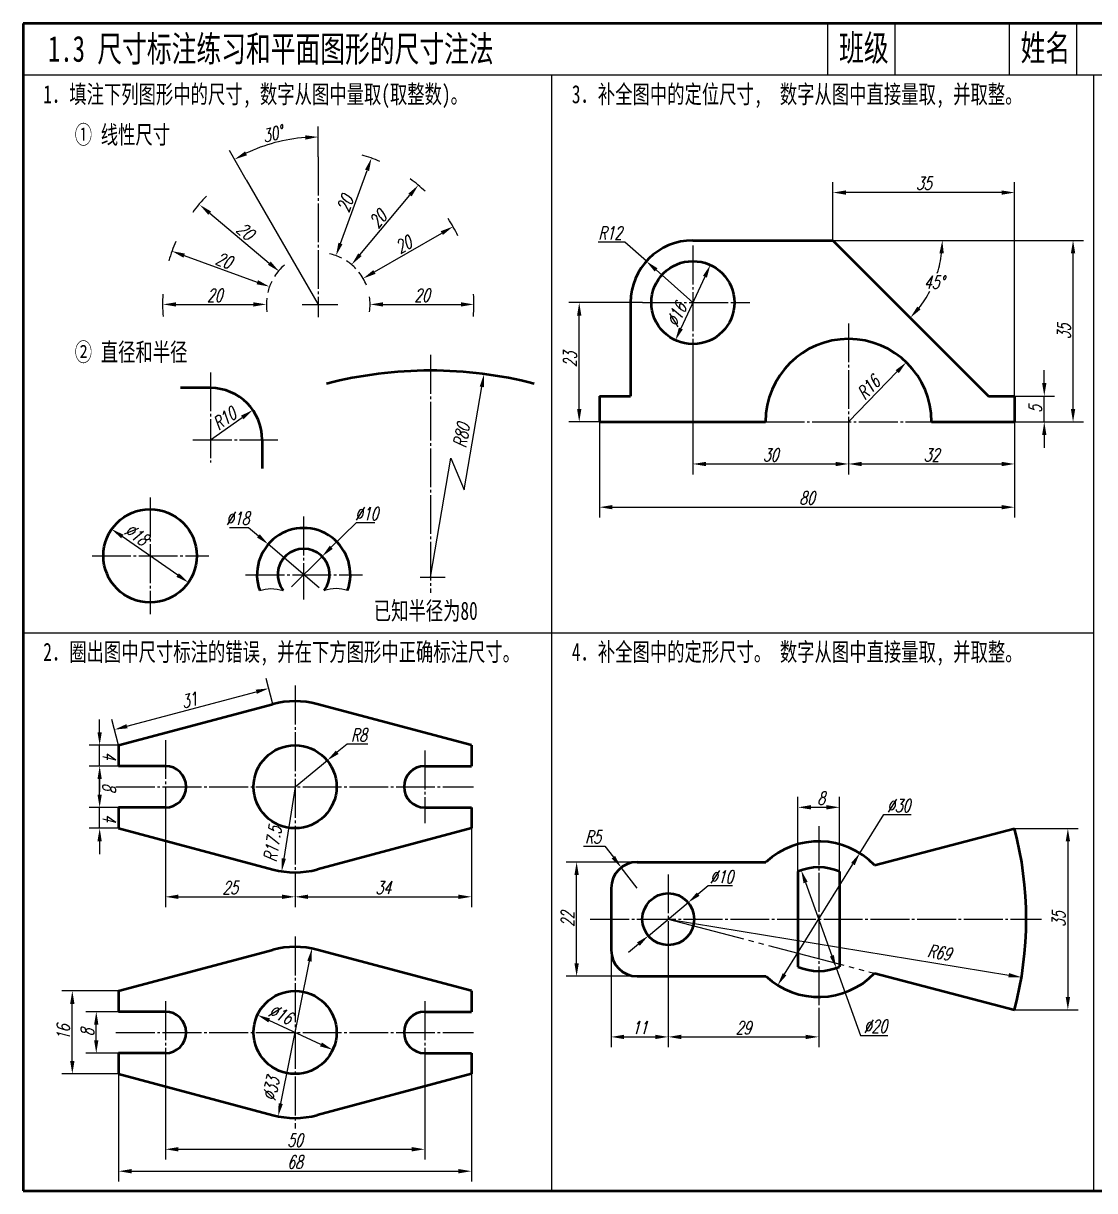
# Model space of a CAD drawing. Header units: millimetres. Extents: x 0 to 1965, y 254 to 841.
# Drawn here: x 713.7 to 920.2, y 254.2 to 479.2 of the extents above; entities that cross this region are included whole.
import ezdxf

# ---------------------------------------------------------------- set-up
doc = ezdxf.new("R2010")
doc.units = ezdxf.units.MM
doc.header["$PDMODE"] = 33
doc.header["$PDSIZE"] = 1.5
doc.linetypes.add('myCENTER', pattern=[18, 15, -1, 1, -1])
doc.linetypes.add('myPHANTOM', pattern=[20, 15, -1, 1, -1, 1, -1])
doc.layers.get('Defpoints').update_dxf_attribs({"lineweight": 20})
for name, color, linetype, lineweight in [('中心线', 7, 'myCENTER', 25), ('双点画线', 7, 'myPHANTOM', 25), ('尺寸', 7, 'Continuous', 25), ('标题文字', 7, 'Continuous', 25), ('答案尺寸', 1, 'Continuous', 25), ('答案标注', 1, 'Continuous', 25), ('粗实线', 7, 'Continuous', 50), ('细实线', 7, 'Continuous', 25)]:
    doc.layers.add(name, color=color, linetype=linetype, lineweight=lineweight)
doc.styles.add('尺寸文字1-2.5号', font='txt.shx', dxfattribs={"width": 0.7, "oblique": 15, "height": 2.5})
doc.styles.add('标题汉字1-5号', font='SimSun.ttf', dxfattribs={"width": 0.7, "height": 5})
doc.styles.add('标题汉字2-3.5号', font='SimSun.ttf', dxfattribs={"width": 0.7, "height": 3.5})
doc.dimstyles.new('尺寸25', dxfattribs={"dimtxt": 2.5, "dimasz": 2.5, "dimexe": 2, "dimexo": 0, "dimgap": 0.5, "dimtad": 1, "dimdec": 0, "dimdsep": 46, "dimtxsty": '尺寸文字1-2.5号', "dimcen": 0, "dimadec": 0, "dimazin": 0, "dimtfac": 1, "dimtdec": 0, "dimtmove": 0, "dimatfit": 3, "dimfxl": 0, "dimarcsym": 0})
doc.dimstyles.new('水平标注25', dxfattribs={"dimtxt": 2.5, "dimasz": 2.5, "dimexe": 2, "dimexo": 0, "dimgap": 0.5, "dimtad": 1, "dimtih": 1, "dimtoh": 1, "dimdec": 0, "dimzin": 0, "dimdsep": 46, "dimtxsty": '尺寸文字1-2.5号', "dimcen": 0, "dimadec": 0, "dimazin": 0, "dimtfac": 1, "dimtdec": 0, "dimtmove": 1, "dimatfit": 3, "dimfxl": 0, "dimtolj": 1, "dimtzin": 0, "dimarcsym": 0})

# ---------------------------------------------------------------- blocks, each defined once
blk = doc.blocks.new('*D7')
at = {"layer": 'Defpoints', "color": 0}
for p in [(764.95, 456.84), (770.55, 453.53), (756.69, 449.07), (770.55, 425.06), (770.55, 422.61)]:
    blk.add_point(p, dxfattribs=at)
at = {"layer": '尺寸', "color": 0, "lineweight": -2}
for p, q in [((770.55, 453.53), (770.55, 459.33)), ((756.69, 449.07), (753.42, 454.74))]:
    blk.add_line(p, q, dxfattribs=at)
blk.add_arc((770.55, 425.06), 32.28, 94.439, 115.561, dxfattribs=at)
at = {"layer": '尺寸', "color": 0}
for points in [[(768.04, 457.65), (768.07, 456.82), (770.55, 457.33)], [(756.82, 453.81), (756.43, 454.54), (754.42, 453.01)]]:
    blk.add_solid(points, dxfattribs=at)
at = {"layer": '尺寸', "color": 0, "insert": (761.75, 457.93), "char_height": 2.5, "attachment_point": 5, "rotation": 15, "style": '尺寸文字1-2.5号'}
blk.add_mtext('30°', dxfattribs=at)
blk = doc.blocks.new('*D8')
at = {"layer": 'Defpoints', "color": 0}
for p in [(757.94, 404.71), (749.76, 398.95)]:
    blk.add_point(p, dxfattribs=at)
at = {"layer": '答案尺寸', "color": 0, "lineweight": -2}
blk.add_line((749.76, 398.95), (755.9, 403.27), dxfattribs=at)
at = {"layer": '答案尺寸', "color": 0}
blk.add_solid([(755.66, 403.61), (756.14, 402.93), (757.94, 404.71)], dxfattribs=at)
at = {"layer": '答案尺寸', "color": 0, "insert": (752.47, 403.07), "char_height": 2.5, "attachment_point": 5, "rotation": 35.1485, "style": '尺寸文字1-2.5号'}
blk.add_mtext('R10', dxfattribs=at)
blk = doc.blocks.new('*D9')
at = {"layer": 'Defpoints', "color": 0}
for p in [(730.74, 381.74), (745.51, 371.46)]:
    blk.add_point(p, dxfattribs=at)
at = {"layer": '答案尺寸', "color": 0, "lineweight": -2}
blk.add_line((743.46, 372.89), (732.79, 380.32), dxfattribs=at)
at = {"layer": '答案尺寸', "color": 0}
for points in [[(733.03, 380.66), (732.55, 379.97), (730.74, 381.74)], [(743.7, 373.23), (743.22, 372.54), (745.51, 371.46)]]:
    blk.add_solid(points, dxfattribs=at)
at = {"layer": '答案尺寸', "color": 0, "insert": (735.54, 380.7), "char_height": 2.5, "attachment_point": 5, "rotation": 325.1517, "style": '尺寸文字1-2.5号'}
blk.add_mtext('∅18', dxfattribs=at)
blk = doc.blocks.new('*D10')
at = {"layer": 'Defpoints', "color": 0}
for p in [(741.08, 278.73), (791.08, 278.73), (791.08, 262.21)]:
    blk.add_point(p, dxfattribs=at)
at = {"layer": '答案尺寸', "color": 0, "lineweight": -2}
for p, q in [((741.08, 278.73), (741.08, 260.21)), ((791.08, 278.73), (791.08, 260.21)), ((743.58, 262.21), (788.58, 262.21))]:
    blk.add_line(p, q, dxfattribs=at)
at = {"layer": '答案尺寸', "color": 0}
for points in [[(743.58, 262.63), (743.58, 261.79), (741.08, 262.21)], [(788.58, 262.63), (788.58, 261.79), (791.08, 262.21)]]:
    blk.add_solid(points, dxfattribs=at)
at = {"layer": '答案尺寸', "color": 0, "insert": (766.08, 263.96), "char_height": 2.5, "attachment_point": 5, "style": '尺寸文字1-2.5号'}
blk.add_mtext('50', dxfattribs=at)
blk = doc.blocks.new('*D11')
at = {"layer": 'Defpoints', "color": 0}
for p in [(732.08, 276.73), (800.08, 276.73), (800.08, 257.98)]:
    blk.add_point(p, dxfattribs=at)
at = {"layer": '答案尺寸', "color": 0, "lineweight": -2}
for p, q in [((732.08, 276.73), (732.08, 255.98)), ((800.08, 276.73), (800.08, 255.98)), ((734.58, 257.98), (797.58, 257.98))]:
    blk.add_line(p, q, dxfattribs=at)
at = {"layer": '答案尺寸', "color": 0}
for points in [[(734.58, 258.4), (734.58, 257.56), (732.08, 257.98)], [(797.58, 258.4), (797.58, 257.56), (800.08, 257.98)]]:
    blk.add_solid(points, dxfattribs=at)
at = {"layer": '答案尺寸', "color": 0, "insert": (766.08, 259.73), "char_height": 2.5, "attachment_point": 5, "style": '尺寸文字1-2.5号'}
blk.add_mtext('68', dxfattribs=at)
blk = doc.blocks.new('*D12')
at = {"layer": 'Defpoints', "color": 0}
for p in [(769.34, 300.91), (762.82, 268.56)]:
    blk.add_point(p, dxfattribs=at)
at = {"layer": '答案尺寸', "color": 0, "lineweight": -2}
blk.add_line((763.32, 271.01), (768.85, 298.46), dxfattribs=at)
at = {"layer": '答案尺寸', "color": 0}
for points in [[(768.44, 298.54), (769.26, 298.37), (769.34, 300.91)], [(762.91, 271.09), (763.73, 270.93), (762.82, 268.56)]]:
    blk.add_solid(points, dxfattribs=at)
at = {"layer": '答案尺寸', "color": 0, "insert": (761.45, 273.84), "char_height": 2.5, "attachment_point": 5, "rotation": 78.6019, "style": '尺寸文字1-2.5号'}
blk.add_mtext('∅33', dxfattribs=at)
blk = doc.blocks.new('*D13')
at = {"layer": 'Defpoints', "color": 0}
for p in [(758.83, 288.1), (773.34, 281.37)]:
    blk.add_point(p, dxfattribs=at)
at = {"layer": '答案尺寸', "color": 0, "lineweight": -2}
blk.add_line((771.07, 282.42), (761.09, 287.05), dxfattribs=at)
at = {"layer": '答案尺寸', "color": 0}
for points in [[(761.27, 287.42), (760.92, 286.67), (758.83, 288.1)], [(771.25, 282.8), (770.9, 282.04), (773.34, 281.37)]]:
    blk.add_solid(points, dxfattribs=at)
at = {"layer": '答案尺寸', "color": 0, "insert": (763.31, 288.24), "char_height": 2.5, "attachment_point": 5, "rotation": 335.1231, "style": '尺寸文字1-2.5号'}
blk.add_mtext('∅16', dxfattribs=at)
blk = doc.blocks.new('*D14')
at = {"layer": 'Defpoints', "color": 0}
for p in [(727.77, 288.73), (732.08, 288.73), (732.08, 280.73)]:
    blk.add_point(p, dxfattribs=at)
at = {"layer": '答案尺寸', "color": 0, "lineweight": -2}
for p, q in [((732.08, 288.73), (725.77, 288.73)), ((727.77, 283.23), (727.77, 286.23)), ((732.08, 280.73), (725.77, 280.73))]:
    blk.add_line(p, q, dxfattribs=at)
at = {"layer": '答案尺寸', "color": 0}
for points in [[(727.35, 286.23), (728.18, 286.23), (727.77, 288.73)], [(727.35, 283.23), (728.18, 283.23), (727.77, 280.73)]]:
    blk.add_solid(points, dxfattribs=at)
at = {"layer": '答案尺寸', "color": 0, "insert": (726.02, 284.73), "char_height": 2.5, "attachment_point": 5, "rotation": 90, "style": '尺寸文字1-2.5号'}
blk.add_mtext('8', dxfattribs=at)
blk = doc.blocks.new('*D15')
at = {"layer": 'Defpoints', "color": 0}
for p in [(723.15, 292.73), (732.08, 292.73), (732.08, 276.73)]:
    blk.add_point(p, dxfattribs=at)
at = {"layer": '答案尺寸', "color": 0, "lineweight": -2}
for p, q in [((732.08, 292.73), (721.15, 292.73)), ((723.15, 279.23), (723.15, 290.23)), ((732.08, 276.73), (721.15, 276.73))]:
    blk.add_line(p, q, dxfattribs=at)
at = {"layer": '答案尺寸', "color": 0}
for points in [[(722.73, 290.23), (723.57, 290.23), (723.15, 292.73)], [(722.73, 279.23), (723.57, 279.23), (723.15, 276.73)]]:
    blk.add_solid(points, dxfattribs=at)
at = {"layer": '答案尺寸', "color": 0, "insert": (721.4, 284.73), "char_height": 2.5, "attachment_point": 5, "rotation": 90, "style": '尺寸文字1-2.5号'}
blk.add_mtext('16', dxfattribs=at)
blk = doc.blocks.new('*D16')
at = {"layer": 'Defpoints', "color": 0}
for p in [(824.76, 402.4), (904.76, 402.4), (904.76, 385.97)]:
    blk.add_point(p, dxfattribs=at)
at = {"layer": '尺寸', "color": 0, "lineweight": -2}
for p, q in [((824.76, 402.4), (824.76, 383.97)), ((904.76, 402.4), (904.76, 383.97)), ((827.26, 385.97), (902.26, 385.97))]:
    blk.add_line(p, q, dxfattribs=at)
at = {"layer": '尺寸', "color": 0}
for points in [[(827.26, 386.39), (827.26, 385.56), (824.76, 385.97)], [(902.26, 386.39), (902.26, 385.56), (904.76, 385.97)]]:
    blk.add_solid(points, dxfattribs=at)
at = {"layer": '尺寸', "color": 0, "insert": (864.76, 387.72), "char_height": 2.5, "attachment_point": 5, "style": '尺寸文字1-2.5号'}
blk.add_mtext('80', dxfattribs=at)
blk = doc.blocks.new('*D17')
at = {"layer": 'Defpoints', "color": 0}
for p in [(904.76, 407.4), (910.48, 407.4), (904.76, 402.4)]:
    blk.add_point(p, dxfattribs=at)
at = {"layer": '尺寸', "color": 0, "lineweight": -2}
for p, q in [((910.48, 409.9), (910.48, 412.4)), ((904.76, 407.4), (912.48, 407.4)), ((910.48, 402.4), (910.48, 407.4)), ((904.76, 402.4), (912.48, 402.4)), ((910.48, 399.9), (910.48, 397.4))]:
    blk.add_line(p, q, dxfattribs=at)
at = {"layer": '尺寸', "color": 0}
for points in [[(910.07, 409.9), (910.9, 409.9), (910.48, 407.4)], [(910.07, 399.9), (910.9, 399.9), (910.48, 402.4)]]:
    blk.add_solid(points, dxfattribs=at)
at = {"layer": '尺寸', "color": 0, "insert": (908.73, 404.9), "char_height": 2.5, "attachment_point": 5, "rotation": 90, "style": '尺寸文字1-2.5号'}
blk.add_mtext('5', dxfattribs=at)
blk = doc.blocks.new('*D18')
at = {"layer": 'Defpoints', "color": 0}
for p in [(869.76, 437.4), (916.03, 437.4), (904.76, 402.4)]:
    blk.add_point(p, dxfattribs=at)
at = {"layer": '尺寸', "color": 0, "lineweight": -2}
for p, q in [((869.76, 437.4), (918.03, 437.4)), ((916.03, 404.9), (916.03, 434.9)), ((904.76, 402.4), (918.03, 402.4))]:
    blk.add_line(p, q, dxfattribs=at)
at = {"layer": '尺寸', "color": 0}
for points in [[(915.62, 434.9), (916.45, 434.9), (916.03, 437.4)], [(915.62, 404.9), (916.45, 404.9), (916.03, 402.4)]]:
    blk.add_solid(points, dxfattribs=at)
at = {"layer": '尺寸', "color": 0, "insert": (914.28, 419.83), "char_height": 2.5, "attachment_point": 5, "rotation": 90, "style": '尺寸文字1-2.5号'}
blk.add_mtext('35', dxfattribs=at)
blk = doc.blocks.new('*D19')
at = {"layer": 'Defpoints', "color": 0}
for p in [(883.89, 413.9), (872.76, 402.4)]:
    blk.add_point(p, dxfattribs=at)
at = {"layer": '尺寸', "color": 0, "lineweight": -2}
blk.add_line((872.76, 402.4), (882.15, 412.1), dxfattribs=at)
at = {"layer": '尺寸', "color": 0}
blk.add_solid([(881.85, 412.39), (882.45, 411.81), (883.89, 413.9)], dxfattribs=at)
at = {"layer": '尺寸', "color": 0, "insert": (876.59, 409.04), "char_height": 2.5, "attachment_point": 5, "rotation": 45.9312, "style": '尺寸文字1-2.5号'}
blk.add_mtext('R16', dxfattribs=at)
blk = doc.blocks.new('*D20')
at = {"layer": 'Defpoints', "color": 0}
for p in [(833.79, 433.37), (842.76, 425.4)]:
    blk.add_point(p, dxfattribs=at)
at = {"layer": '尺寸', "color": 0, "lineweight": -2}
for p, q in [((829.63, 437.07), (824.48, 437.07)), ((833.79, 433.37), (829.63, 437.07)), ((842.76, 425.4), (835.66, 431.71))]:
    blk.add_line(p, q, dxfattribs=at)
at = {"layer": '尺寸', "color": 0}
blk.add_solid([(835.94, 432.02), (835.38, 431.4), (833.79, 433.37)], dxfattribs=at)
at = {"layer": '尺寸', "color": 0, "insert": (826.81, 438.82), "char_height": 2.5, "attachment_point": 5, "style": '尺寸文字1-2.5号'}
blk.add_mtext('R12', dxfattribs=at)
blk = doc.blocks.new('*D21')
at = {"layer": 'Defpoints', "color": 0}
for p in [(846.13, 432.66), (839.39, 418.15)]:
    blk.add_point(p, dxfattribs=at)
at = {"layer": '尺寸', "color": 0, "lineweight": -2}
blk.add_line((845.08, 430.39), (840.44, 420.42), dxfattribs=at)
at = {"layer": '尺寸', "color": 0}
for points in [[(844.7, 430.57), (845.46, 430.22), (846.13, 432.66)], [(840.07, 420.59), (840.82, 420.24), (839.39, 418.15)]]:
    blk.add_solid(points, dxfattribs=at)
at = {"layer": '尺寸', "color": 0, "insert": (839.61, 423.07), "char_height": 2.5, "attachment_point": 5, "rotation": 65.0741, "style": '尺寸文字1-2.5号'}
blk.add_mtext('∅16', dxfattribs=at)
blk = doc.blocks.new('*D22')
at = {"layer": 'Defpoints', "color": 0}
for p in [(842.76, 437.4), (869.76, 437.4), (869.76, 437.4), (888.02, 426.86), (899.76, 407.4)]:
    blk.add_point(p, dxfattribs=at)
at = {"layer": '尺寸', "color": 0, "lineweight": -2}
blk.add_line((869.76, 437.4), (892.84, 437.4), dxfattribs=at)
for start, end in [(342.5628, 353.2005), (321.7995, 332.2441)]:
    blk.add_arc((869.76, 437.4), 21.08, start, end, dxfattribs=at)
at = {"layer": '尺寸', "color": 0}
for points in [[(890.28, 434.93), (891.11, 434.88), (890.84, 437.4)], [(886.64, 424.09), (886.02, 424.64), (884.67, 422.5)]]:
    blk.add_solid(points, dxfattribs=at)
at = {"layer": '尺寸', "color": 0, "insert": (889.24, 429.34), "char_height": 2.5, "attachment_point": 5, "style": '尺寸文字1-2.5号'}
blk.add_mtext('\\A1;45°', dxfattribs=at)
blk = doc.blocks.new('*D23')
at = {"layer": 'Defpoints', "color": 0}
for p in [(842.76, 414.14), (872.76, 399.35), (872.76, 394.3)]:
    blk.add_point(p, dxfattribs=at)
at = {"layer": '答案尺寸', "color": 0, "lineweight": -2}
for p, q in [((842.76, 414.14), (842.76, 392.3)), ((872.76, 399.35), (872.76, 392.3)), ((845.26, 394.3), (870.26, 394.3))]:
    blk.add_line(p, q, dxfattribs=at)
at = {"layer": '答案尺寸', "color": 0}
for points in [[(845.26, 394.71), (845.26, 393.88), (842.76, 394.3)], [(870.26, 394.71), (870.26, 393.88), (872.76, 394.3)]]:
    blk.add_solid(points, dxfattribs=at)
at = {"layer": '答案尺寸', "color": 0, "insert": (857.76, 396.05), "char_height": 2.5, "attachment_point": 5, "style": '尺寸文字1-2.5号'}
blk.add_mtext('30', dxfattribs=at)
blk = doc.blocks.new('*D24')
at = {"layer": 'Defpoints', "color": 0}
for p in [(904.76, 402.4), (872.76, 399.35), (904.76, 394.3)]:
    blk.add_point(p, dxfattribs=at)
at = {"layer": '答案尺寸', "color": 0, "lineweight": -2}
for p, q in [((904.76, 402.4), (904.76, 392.3)), ((872.76, 399.35), (872.76, 392.3)), ((875.26, 394.3), (902.26, 394.3))]:
    blk.add_line(p, q, dxfattribs=at)
at = {"layer": '答案尺寸', "color": 0}
for points in [[(875.26, 394.71), (875.26, 393.88), (872.76, 394.3)], [(902.26, 394.71), (902.26, 393.88), (904.76, 394.3)]]:
    blk.add_solid(points, dxfattribs=at)
at = {"layer": '答案尺寸', "color": 0, "insert": (888.76, 396.05), "char_height": 2.5, "attachment_point": 5, "style": '尺寸文字1-2.5号'}
blk.add_mtext('32', dxfattribs=at)
blk = doc.blocks.new('*D25')
at = {"layer": 'Defpoints', "color": 0}
for p in [(820.85, 425.4), (833.05, 425.4), (824.76, 402.4)]:
    blk.add_point(p, dxfattribs=at)
at = {"layer": '答案尺寸', "color": 0, "lineweight": -2}
for p, q in [((833.05, 425.4), (818.85, 425.4)), ((820.85, 404.9), (820.85, 422.9)), ((824.76, 402.4), (818.85, 402.4))]:
    blk.add_line(p, q, dxfattribs=at)
at = {"layer": '答案尺寸', "color": 0}
for points in [[(820.44, 422.9), (821.27, 422.9), (820.85, 425.4)], [(820.44, 404.9), (821.27, 404.9), (820.85, 402.4)]]:
    blk.add_solid(points, dxfattribs=at)
at = {"layer": '答案尺寸', "color": 0, "insert": (819.1, 414.43), "char_height": 2.5, "attachment_point": 5, "rotation": 90, "style": '尺寸文字1-2.5号'}
blk.add_mtext('23', dxfattribs=at)
blk = doc.blocks.new('*D26')
at = {"layer": 'Defpoints', "color": 0}
for p in [(869.76, 446.62), (869.76, 437.4), (904.76, 407.4)]:
    blk.add_point(p, dxfattribs=at)
at = {"layer": '答案尺寸', "color": 0, "lineweight": -2}
for p, q in [((869.76, 437.4), (869.76, 448.62)), ((904.76, 407.4), (904.76, 448.62)), ((902.26, 446.62), (872.26, 446.62))]:
    blk.add_line(p, q, dxfattribs=at)
at = {"layer": '答案尺寸', "color": 0}
for points in [[(872.26, 447.03), (872.26, 446.2), (869.76, 446.62)], [(902.26, 447.03), (902.26, 446.2), (904.76, 446.62)]]:
    blk.add_solid(points, dxfattribs=at)
at = {"layer": '答案尺寸', "color": 0, "insert": (887.26, 448.37), "char_height": 2.5, "attachment_point": 5, "style": '尺寸文字1-2.5号'}
blk.add_mtext('35', dxfattribs=at)
blk = doc.blocks.new('*D27')
at = {"layer": 'Defpoints', "color": 0}
for p in [(827.01, 300.56), (838.01, 299.53), (838.01, 283.87)]:
    blk.add_point(p, dxfattribs=at)
at = {"layer": '尺寸', "color": 0, "lineweight": -2}
for p, q in [((827.01, 300.56), (827.01, 281.87)), ((838.01, 299.53), (838.01, 281.87)), ((829.51, 283.87), (835.51, 283.87))]:
    blk.add_line(p, q, dxfattribs=at)
at = {"layer": '尺寸', "color": 0}
for points in [[(829.51, 284.28), (829.51, 283.45), (827.01, 283.87)], [(835.51, 284.28), (835.51, 283.45), (838.01, 283.87)]]:
    blk.add_solid(points, dxfattribs=at)
at = {"layer": '尺寸', "color": 0, "insert": (832.51, 285.62), "char_height": 2.5, "attachment_point": 5, "style": '尺寸文字1-2.5号'}
blk.add_mtext('11', dxfattribs=at)
blk = doc.blocks.new('*D28')
at = {"layer": 'Defpoints', "color": 0}
for p in [(838.01, 299.53), (867.01, 288.98), (867.01, 283.87)]:
    blk.add_point(p, dxfattribs=at)
at = {"layer": '尺寸', "color": 0, "lineweight": -2}
for p, q in [((838.01, 299.53), (838.01, 281.87)), ((867.01, 288.98), (867.01, 281.87)), ((840.51, 283.87), (864.51, 283.87))]:
    blk.add_line(p, q, dxfattribs=at)
at = {"layer": '尺寸', "color": 0}
for points in [[(840.51, 284.28), (840.51, 283.45), (838.01, 283.87)], [(864.51, 284.28), (864.51, 283.45), (867.01, 283.87)]]:
    blk.add_solid(points, dxfattribs=at)
at = {"layer": '尺寸', "color": 0, "insert": (852.51, 285.62), "char_height": 2.5, "attachment_point": 5, "style": '尺寸文字1-2.5号'}
blk.add_mtext('29', dxfattribs=at)
blk = doc.blocks.new('*D29')
at = {"layer": 'Defpoints', "color": 0}
for p in [(820.35, 317.56), (832.01, 317.56), (832.01, 295.56)]:
    blk.add_point(p, dxfattribs=at)
at = {"layer": '答案标注', "color": 0, "lineweight": -2}
for p, q in [((832.01, 317.56), (818.35, 317.56)), ((820.35, 298.06), (820.35, 315.06)), ((832.01, 295.56), (818.35, 295.56))]:
    blk.add_line(p, q, dxfattribs=at)
at = {"layer": '答案标注', "color": 0}
for points in [[(819.93, 315.06), (820.77, 315.06), (820.35, 317.56)], [(819.93, 298.06), (820.77, 298.06), (820.35, 295.56)]]:
    blk.add_solid(points, dxfattribs=at)
at = {"layer": '答案标注', "color": 0, "insert": (818.6, 306.56), "char_height": 2.5, "attachment_point": 5, "rotation": 90, "style": '尺寸文字1-2.5号'}
blk.add_mtext('22', dxfattribs=at)
blk = doc.blocks.new('*D30')
at = {"layer": 'Defpoints', "color": 0}
for p in [(904.76, 324.06), (904.76, 289.06), (915.03, 289.06)]:
    blk.add_point(p, dxfattribs=at)
at = {"layer": '答案标注', "color": 0, "lineweight": -2}
for p, q in [((904.76, 324.06), (917.03, 324.06)), ((915.03, 321.56), (915.03, 291.56)), ((904.76, 289.06), (917.03, 289.06))]:
    blk.add_line(p, q, dxfattribs=at)
at = {"layer": '答案标注', "color": 0}
for points in [[(914.62, 321.56), (915.45, 321.56), (915.03, 324.06)], [(914.62, 291.56), (915.45, 291.56), (915.03, 289.06)]]:
    blk.add_solid(points, dxfattribs=at)
at = {"layer": '答案标注', "color": 0, "insert": (913.28, 306.56), "char_height": 2.5, "attachment_point": 5, "rotation": 90, "style": '尺寸文字1-2.5号'}
blk.add_mtext('35', dxfattribs=at)
blk = doc.blocks.new('*D31')
at = {"layer": 'Defpoints', "color": 0}
for p in [(871.01, 328.12), (863.01, 315.73), (871.01, 315.73)]:
    blk.add_point(p, dxfattribs=at)
at = {"layer": '答案标注', "color": 0, "lineweight": -2}
for p, q in [((863.01, 315.73), (863.01, 330.12)), ((871.01, 315.73), (871.01, 330.12)), ((865.51, 328.12), (868.51, 328.12))]:
    blk.add_line(p, q, dxfattribs=at)
at = {"layer": '答案标注', "color": 0}
for points in [[(865.51, 328.54), (865.51, 327.71), (863.01, 328.12)], [(868.51, 328.54), (868.51, 327.71), (871.01, 328.12)]]:
    blk.add_solid(points, dxfattribs=at)
at = {"layer": '答案标注', "color": 0, "insert": (867.49, 329.87), "char_height": 2.5, "attachment_point": 5, "style": '尺寸文字1-2.5号'}
blk.add_mtext('8', dxfattribs=at)
blk = doc.blocks.new('*D32')
at = {"layer": 'Defpoints', "color": 0}
for p in [(838.01, 306.56), (906.1, 295.36)]:
    blk.add_point(p, dxfattribs=at)
at = {"layer": '答案标注', "color": 0, "lineweight": -2}
blk.add_line((838.01, 306.56), (903.63, 295.76), dxfattribs=at)
at = {"layer": '答案标注', "color": 0}
blk.add_solid([(903.7, 296.17), (903.56, 295.35), (906.1, 295.36)], dxfattribs=at)
at = {"layer": '答案标注', "color": 0, "insert": (890.27, 300.14), "char_height": 2.5, "attachment_point": 5, "rotation": 350.6543, "style": '尺寸文字1-2.5号'}
blk.add_mtext('R69', dxfattribs=at)
blk = doc.blocks.new('*D33')
at = {"layer": 'Defpoints', "color": 0}
for p in [(828.96, 316.52), (832.01, 312.56)]:
    blk.add_point(p, dxfattribs=at)
at = {"layer": '答案标注', "color": 0, "lineweight": -2}
for p, q in [((821.7, 320.63), (825.79, 320.63)), ((825.79, 320.63), (827.43, 318.5)), ((832.01, 312.56), (828.96, 316.52))]:
    blk.add_line(p, q, dxfattribs=at)
at = {"layer": '答案标注', "color": 0}
blk.add_solid([(827.76, 318.75), (827.1, 318.25), (828.96, 316.52)], dxfattribs=at)
at = {"layer": '答案标注', "color": 0, "insert": (823.5, 322.38), "char_height": 2.5, "attachment_point": 5, "style": '尺寸文字1-2.5号'}
blk.add_mtext('R5', dxfattribs=at)
blk = doc.blocks.new('*D34')
at = {"layer": 'Defpoints', "color": 0}
for p in [(841.85, 309.77), (834.18, 303.36)]:
    blk.add_point(p, dxfattribs=at)
at = {"layer": '答案标注', "color": 0, "lineweight": -2}
for p, q in [((845.69, 312.97), (843.77, 311.37)), ((850.4, 312.97), (845.69, 312.97)), ((834.18, 303.36), (841.85, 309.77)), ((832.26, 301.76), (830.34, 300.15))]:
    blk.add_line(p, q, dxfattribs=at)
at = {"layer": '答案标注', "color": 0}
for points in [[(843.51, 311.69), (844.04, 311.05), (841.85, 309.77)], [(831.99, 302.08), (832.52, 301.44), (834.18, 303.36)]]:
    blk.add_solid(points, dxfattribs=at)
at = {"layer": '答案标注', "color": 0, "insert": (848.29, 314.72), "char_height": 2.5, "attachment_point": 5, "style": '尺寸文字1-2.5号'}
blk.add_mtext('∅10', dxfattribs=at)
blk = doc.blocks.new('*D35')
at = {"layer": 'Defpoints', "color": 0}
for p in [(863.64, 315.98), (870.39, 297.15)]:
    blk.add_point(p, dxfattribs=at)
at = {"layer": '答案标注', "color": 0, "lineweight": -2}
for p, q in [((864.49, 313.62), (869.54, 299.5)), ((870.39, 297.15), (875.04, 284.15)), ((875.04, 284.15), (880.32, 284.15))]:
    blk.add_line(p, q, dxfattribs=at)
at = {"layer": '答案标注', "color": 0}
for points in [[(864.88, 313.76), (864.09, 313.48), (863.64, 315.98)], [(869.93, 299.64), (869.15, 299.36), (870.39, 297.15)]]:
    blk.add_solid(points, dxfattribs=at)
at = {"layer": '答案标注', "color": 0, "insert": (877.93, 285.9), "char_height": 2.5, "attachment_point": 5, "style": '尺寸文字1-2.5号'}
blk.add_mtext('∅20', dxfattribs=at)
blk = doc.blocks.new('*D36')
at = {"layer": 'Defpoints', "color": 0}
for p in [(874.93, 319.3), (859.1, 293.82)]:
    blk.add_point(p, dxfattribs=at)
at = {"layer": '答案标注', "color": 0, "lineweight": -2}
for p, q in [((874.93, 319.3), (879.53, 326.71)), ((879.53, 326.71), (884.81, 326.71)), ((860.42, 295.94), (873.61, 317.18))]:
    blk.add_line(p, q, dxfattribs=at)
at = {"layer": '答案标注', "color": 0}
for points in [[(873.26, 317.4), (873.96, 316.96), (874.93, 319.3)], [(860.07, 296.16), (860.77, 295.72), (859.1, 293.82)]]:
    blk.add_solid(points, dxfattribs=at)
at = {"layer": '答案标注', "color": 0, "insert": (882.42, 328.46), "char_height": 2.5, "attachment_point": 5, "style": '尺寸文字1-2.5号'}
blk.add_mtext('∅30', dxfattribs=at)
blk = doc.blocks.new('*D168')
at = {"layer": 'Defpoints', "color": 0}
for p in [(741.08, 326.08), (766.08, 313.58), (766.08, 310.87)]:
    blk.add_point(p, dxfattribs=at)
at = {"layer": '尺寸', "color": 0, "lineweight": -2}
for p, q in [((741.08, 326.08), (741.08, 308.87)), ((766.08, 313.58), (766.08, 308.87)), ((743.58, 310.87), (763.58, 310.87))]:
    blk.add_line(p, q, dxfattribs=at)
at = {"layer": '尺寸', "color": 0}
for points in [[(743.58, 311.29), (743.58, 310.46), (741.08, 310.87)], [(763.58, 311.29), (763.58, 310.46), (766.08, 310.87)]]:
    blk.add_solid(points, dxfattribs=at)
at = {"layer": '尺寸', "color": 0, "insert": (753.58, 312.62), "char_height": 2.5, "attachment_point": 5, "style": '尺寸文字1-2.5号'}
blk.add_mtext('25', dxfattribs=at)
blk = doc.blocks.new('*D164')
at = {"layer": 'Defpoints', "color": 0}
for p in [(800.08, 324.08), (766.08, 313.58), (800.08, 310.87)]:
    blk.add_point(p, dxfattribs=at)
at = {"layer": '尺寸', "color": 0, "lineweight": -2}
for p, q in [((800.08, 324.08), (800.08, 308.87)), ((766.08, 313.58), (766.08, 308.87)), ((768.58, 310.87), (797.58, 310.87))]:
    blk.add_line(p, q, dxfattribs=at)
at = {"layer": '尺寸', "color": 0}
for points in [[(768.58, 311.29), (768.58, 310.46), (766.08, 310.87)], [(797.58, 311.29), (797.58, 310.46), (800.08, 310.87)]]:
    blk.add_solid(points, dxfattribs=at)
at = {"layer": '尺寸', "color": 0, "insert": (783.08, 312.62), "char_height": 2.5, "attachment_point": 5, "style": '尺寸文字1-2.5号'}
blk.add_mtext('34', dxfattribs=at)
blk = doc.blocks.new('*D165')
at = {"layer": 'Defpoints', "color": 0}
for p in [(766.08, 332.08), (763.52, 315.78)]:
    blk.add_point(p, dxfattribs=at)
at = {"layer": '尺寸', "color": 0, "lineweight": -2}
blk.add_line((766.08, 332.08), (763.91, 318.25), dxfattribs=at)
at = {"layer": '尺寸', "color": 0}
blk.add_solid([(763.5, 318.31), (764.32, 318.18), (763.52, 315.78)], dxfattribs=at)
at = {"layer": '尺寸', "color": 0, "insert": (761.77, 321.08), "char_height": 2.5, "attachment_point": 5, "rotation": 81.0636, "style": '尺寸文字1-2.5号'}
blk.add_mtext('R17.5', dxfattribs=at)
blk = doc.blocks.new('*D166')
at = {"layer": 'Defpoints', "color": 0}
for p in [(772.27, 337.15), (766.08, 332.08)]:
    blk.add_point(p, dxfattribs=at)
at = {"layer": '尺寸', "color": 0, "lineweight": -2}
for p, q in [((776.14, 340.31), (774.21, 338.73)), ((780.11, 340.31), (776.14, 340.31)), ((766.08, 332.08), (772.27, 337.15))]:
    blk.add_line(p, q, dxfattribs=at)
at = {"layer": '尺寸', "color": 0}
blk.add_solid([(773.94, 339.05), (774.47, 338.41), (772.27, 337.15)], dxfattribs=at)
at = {"layer": '尺寸', "color": 0, "insert": (778.38, 342.06), "char_height": 2.5, "attachment_point": 5, "style": '尺寸文字1-2.5号'}
blk.add_mtext('R8', dxfattribs=at)
blk = doc.blocks.new('*D167')
at = {"layer": 'Defpoints', "color": 0}
for p in [(761.02, 351.04), (761.83, 348.02), (732.08, 340.08)]:
    blk.add_point(p, dxfattribs=at)
at = {"layer": '尺寸', "color": 0, "lineweight": -2}
for p, q in [((761.83, 348.02), (760.5, 352.98)), ((733.69, 343.75), (758.6, 350.4)), ((732.08, 340.08), (730.76, 345.04))]:
    blk.add_line(p, q, dxfattribs=at)
at = {"layer": '尺寸', "color": 0}
for points in [[(758.5, 350.8), (758.71, 350), (761.02, 351.04)], [(733.58, 344.15), (733.8, 343.35), (731.28, 343.1)]]:
    blk.add_solid(points, dxfattribs=at)
at = {"layer": '尺寸', "color": 0, "insert": (745.7, 348.76), "char_height": 2.5, "attachment_point": 5, "rotation": 14.9493, "style": '尺寸文字1-2.5号'}
blk.add_mtext('31', dxfattribs=at)

msp = doc.modelspace()

# ---------------------------------------------------------------- linework, layer by layer
at = {"layer": '中心线', "ltscale": 0.5}
for p, q in [((770.55, 453.53), (770.55, 422.61)), ((842.76, 436.4), (842.76, 414.14)), ((833.05, 425.4), (853.76, 425.4)), ((767.47, 425.06), (774.31, 425.06)), ((872.76, 421.4), (872.76, 399.35)), ((792.16, 415.31), (792.16, 369.44)), ((749.76, 411.95), (749.76, 394.6)), ((856.76, 402.4), (888.76, 402.4)), ((746.4, 398.95), (762.76, 398.95)), ((738.13, 387.83), (738.13, 365.32)), ((767.74, 384.19), (767.74, 368.17)), ((726.95, 376.6), (749.49, 376.6)), ((756.56, 372.96), (779.1, 372.96)), ((790.22, 372.47), (794.99, 372.47)), ((766.08, 351.58), (766.08, 313.58)), ((741.08, 341.08), (741.08, 326.08)), ((791.08, 339.08), (791.08, 325.08)), ((731.55, 332.08), (800.5, 332.08)), ((867.01, 324.47), (867.01, 288.98)), ((838.01, 315.19), (838.01, 299.53)), ((822.98, 306.56), (909.98, 306.56)), ((766.08, 303.23), (766.08, 266.23)), ((741.08, 290.73), (741.08, 278.73)), ((791.08, 290.73), (791.08, 278.73)), ((731.55, 284.73), (800.5, 284.73))]:
    msp.add_line(p, q, dxfattribs=at)
at = {"layer": '双点画线'}
msp.add_line((838.01, 306.56), (877.79, 296.13), dxfattribs=at)
at = {"layer": '尺寸'}
for p, q in [((774.83, 436.8), (779.96, 450.9)), ((778.59, 434.63), (788.23, 446.12)), ((749.63, 442.65), (761.12, 433)), ((781.38, 431.31), (794.37, 438.81)), ((744.71, 434.46), (758.81, 429.33)), ((743.14, 425.06), (758.05, 425.06)), ((783.05, 425.06), (798.05, 425.06)), ((728.42, 342.58), (728.42, 345.08)), ((732.08, 340.08), (726.42, 340.08)), ((728.42, 336.08), (728.42, 340.08)), ((732.08, 336.08), (726.42, 336.08)), ((732.08, 336.08), (726.42, 336.08)), ((728.42, 330.58), (728.42, 333.58)), ((728.42, 333.58), (728.42, 331.08)), ((728.42, 330.58), (728.42, 333.08)), ((732.08, 328.08), (726.42, 328.08)), ((732.08, 328.08), (726.42, 328.08)), ((728.42, 324.08), (728.42, 328.08)), ((732.08, 324.08), (726.42, 324.08)), ((728.42, 321.58), (728.42, 319.08))]:
    msp.add_line(p, q, dxfattribs=at)
for points in [[(779.57, 451.04), (780.35, 450.76), (780.81, 453.25)], [(787.91, 446.39), (788.55, 445.86), (789.84, 448.04)], [(749.9, 442.97), (749.36, 442.33), (747.72, 444.25)], [(794.16, 439.17), (794.58, 438.45), (796.53, 440.06)], [(774.44, 436.95), (775.22, 436.66), (773.97, 434.46)], [(744.85, 434.86), (744.57, 434.07), (742.36, 435.32)], [(778.27, 434.9), (778.91, 434.37), (776.98, 432.72)], [(761.39, 433.32), (760.85, 432.69), (763.04, 431.4)], [(781.17, 431.67), (781.59, 430.95), (779.21, 430.06)], [(758.95, 429.72), (758.66, 428.94), (761.16, 428.48)], [(743.14, 425.47), (743.14, 424.64), (740.64, 425.06)], [(758.05, 425.47), (758.05, 424.64), (760.55, 425.06)], [(783.05, 425.47), (783.05, 424.64), (780.55, 425.06)], [(798.05, 425.47), (798.05, 424.64), (800.55, 425.06)], [(728, 342.58), (728.83, 342.58), (728.42, 340.08)], [(728, 333.58), (728.83, 333.58), (728.42, 336.08)], [(728, 333.58), (728.83, 333.58), (728.42, 336.08)], [(728, 330.58), (728.83, 330.58), (728.42, 328.08)], [(728, 330.58), (728.83, 330.58), (728.42, 328.08)], [(728, 321.58), (728.83, 321.58), (728.42, 324.08)]]:
    msp.add_solid(points, dxfattribs=at)
at = {"layer": '答案尺寸'}
for p, q in [((798.66, 389.32), (802.09, 409.17)), ((792.16, 372.47), (796.13, 395.45)), ((796.13, 395.45), (798.66, 389.32)), ((777.83, 382.97), (773.06, 378.24)), ((781.43, 382.97), (777.83, 382.97)), ((753.45, 382.07), (757.11, 382.07)), ((757.11, 382.07), (759.01, 380.44)), ((770.71, 370.41), (760.9, 378.82)), ((765.4, 370.64), (771.29, 376.48))]:
    msp.add_line(p, q, dxfattribs=at)
for points in [[(801.67, 409.24), (802.5, 409.1), (802.51, 411.64)], [(759.28, 380.76), (758.74, 380.13), (760.9, 378.82)], [(772.77, 378.54), (773.36, 377.94), (771.29, 376.48)]]:
    msp.add_solid(points, dxfattribs=at)
at = {"layer": '粗实线'}
for p, q in [((713.71, 479.23), (713.71, 469.23)), ((1023.71, 479.23), (713.71, 479.23)), ((713.71, 469.23), (713.71, 254.23)), ((842.76, 437.4), (869.76, 437.4)), ((869.76, 437.4), (899.76, 407.4)), ((830.76, 425.4), (830.76, 407.4)), ((749.76, 408.95), (744.01, 408.95)), ((824.76, 407.4), (830.76, 407.4)), ((824.76, 407.4), (824.76, 402.4)), ((899.76, 407.4), (904.76, 407.4)), ((904.76, 407.4), (904.76, 402.4)), ((824.76, 402.4), (856.76, 402.4)), ((888.76, 402.4), (904.76, 402.4)), ((759.76, 398.95), (759.76, 393.46)), ((732.08, 340.08), (761.83, 348.02)), ((800.08, 340.08), (770.34, 348.02)), ((732.08, 340.08), (732.08, 336.08)), ((800.08, 340.08), (800.08, 336.08)), ((741.08, 336.08), (732.08, 336.08)), ((791.08, 336.08), (800.08, 336.08)), ((732.08, 328.08), (732.08, 324.08)), ((741.08, 328.08), (732.08, 328.08)), ((791.08, 328.08), (800.08, 328.08)), ((800.08, 328.08), (800.08, 324.08)), ((732.08, 324.08), (761.83, 316.13)), ((800.08, 324.08), (770.34, 316.13)), ((877.79, 316.99), (904.76, 324.06)), ((832.01, 317.56), (856.82, 317.56)), ((863.01, 315.73), (863.01, 297.4)), ((871.01, 315.73), (871.01, 297.4)), ((827.01, 312.56), (827.01, 300.56)), ((732.08, 292.73), (761.83, 300.67)), ((800.08, 292.73), (770.34, 300.67)), ((832.01, 295.56), (856.82, 295.56)), ((877.79, 296.13), (904.76, 289.06)), ((732.08, 292.73), (732.08, 288.73)), ((800.08, 292.73), (800.08, 288.73)), ((741.08, 288.73), (732.08, 288.73)), ((791.08, 288.73), (800.08, 288.73)), ((732.08, 280.73), (732.08, 276.73)), ((741.08, 280.73), (732.08, 280.73)), ((791.08, 280.73), (800.08, 280.73)), ((800.08, 280.73), (800.08, 276.73)), ((732.08, 276.73), (761.83, 268.79)), ((800.08, 276.73), (770.34, 268.79)), ((713.71, 254.23), (1023.71, 254.23))]:
    msp.add_line(p, q, dxfattribs=at)
for centre, radius in [((842.76, 425.4), 8), ((738.13, 376.6), 9), ((766.08, 332.08), 8), ((838.01, 306.56), 5), ((766.08, 284.73), 8)]:
    msp.add_circle(centre, radius, dxfattribs=at)
for centre, radius, start, end in [((842.76, 425.4), 12, 90, 180), ((872.76, 402.4), 16, 0, 180), ((792.16, 332.31), 80, 75.5225, 104.4775), ((749.76, 398.95), 10, 0, 90), ((767.74, 372.96), 9, 340.1704, 199.8296), ((767.74, 372.96), 5, 322.3668, 217.6332), ((766.08, 332.08), 16.5, 75.0507, 104.9493), ((741.08, 332.08), 4, 270, 90), ((791.08, 332.08), 4, 90, 270), ((838.01, 306.56), 69, 345.308, 14.692), ((867.01, 306.56), 15, 44.0548, 132.8334), ((832.01, 312.56), 5, 90, 180), ((766.08, 332.08), 16.5, 255.0507, 284.9493), ((867.01, 306.56), 10, 66.4218, 113.5782), ((766.08, 284.73), 16.5, 75.0507, 104.9493), ((832.01, 300.56), 5, 180, 270), ((867.01, 306.56), 10, 246.4218, 293.5782), ((867.01, 306.56), 15, 227.1666, 315.9452), ((741.08, 284.73), 4, 270, 90), ((791.08, 284.73), 4, 90, 270), ((766.08, 284.73), 16.5, 255.0507, 284.9493)]:
    msp.add_arc(centre, radius, start, end, dxfattribs=at)
at = {"layer": '细实线'}
for p, q in [((868.71, 479.23), (868.71, 469.23)), ((881.71, 479.23), (881.71, 469.23)), ((903.71, 479.23), (903.71, 469.23)), ((916.71, 479.23), (916.71, 469.23)), ((1023.71, 469.23), (713.71, 469.23)), ((815.59, 254.23), (815.59, 469.23)), ((920.01, 254.23), (920.01, 469.23)), ((756.69, 449.07), (770.55, 425.06)), ((713.71, 361.73), (920.01, 361.73))]:
    msp.add_line(p, q, dxfattribs=at)
for radius, start, end in [(30, 66.6951, 73.6673), (30, 46.5931, 53.7463), (30, 135.8987, 143.7437), (30, 26.1534, 33.4547), (30, 156.1114, 163.6853), (10, 63.0183, 77.5156), (10, 130.7007, 147.5923), (10, 43.3821, 57.0257), (10, 21.8376, 38.2907), (10, 153.81, 166.6502), (30, 176.1942, 184.4656), (10, 173.1632, 188.188), (10, 351.8855, 8.2407), (30, 355.5344, 3.7943)]:
    msp.add_arc((770.55, 425.06), radius, start, end, dxfattribs=at)
for points in [[(759.27, 369.91), (761.43, 370.27), (763.78, 369.91)], [(776.2, 369.91), (774.04, 370.27), (771.7, 369.91)]]:
    msp.add_spline(points, degree=3, dxfattribs=at)

# ---------------------------------------------------------------- texts
at = {"layer": '尺寸', "char_height": 2.5, "attachment_point": 5, "rotation": 270, "style": '尺寸文字1-2.5号'}
for s, insert in [('4', (730.3, 338.08)), ('8', (730.3, 332.08)), ('4', (730.3, 326.08))]:
    msp.add_mtext(s, dxfattribs=dict(at, insert=insert))
at = {"layer": '标题文字', "width": 0.7}
for s, height, style, p in [('1.3 尺寸标注练习和平面图形的尺寸注法', 5, '标题汉字1-5号', (718.45, 471.83)), ('班级', 5, '标题汉字1-5号', (870.94, 472)), ('姓名', 5, '标题汉字1-5号', (905.94, 472)), ('1．填注下列图形中的尺寸, 数字从图中量取(取整数)。', 3.5, '标题汉字2-3.5号', (717.55, 463.83)), ('3．补全图中的定位尺寸,  数字从图中直接量取, 并取整。', 3.5, '标题汉字2-3.5号', (819.43, 463.83)), ('① 线性尺寸', 3.5, '标题汉字2-3.5号', (723.62, 456.03)), ('② 直径和半径', 3.5, '标题汉字2-3.5号', (723.62, 414.13)), ('已知半径为80', 3.5, '标题汉字2-3.5号', (781.25, 364.26)), ('2．圈出图中尺寸标注的错误, 并在下方图形中正确标注尺寸。', 3.5, '标题汉字2-3.5号', (717.55, 356.33)), ('4．补全图中的定形尺寸。 数字从图中直接量取, 并取整。', 3.5, '标题汉字2-3.5号', (819.43, 356.33))]:
    msp.add_text(s, height=height, dxfattribs=dict(at, style=style)).set_placement(p)
at = {"layer": '答案尺寸', "char_height": 2.5, "attachment_point": 5, "style": '尺寸文字1-2.5号'}
for s, insert, rotation in [('20', (775.75, 444.45), 70), ('20', (782.07, 441.5), 50), ('20', (756.5, 439.17), 320), ('20', (787, 436.57), 30), ('20', (752.36, 433.54), 340), ('R80', (798.17, 399.79), 80.2065)]:
    msp.add_mtext(s, dxfattribs=dict(at, insert=insert, rotation=rotation))
for s, insert in [('20', (750.6, 426.81)), ('20', (790.55, 426.81)), ('∅18', (755.03, 383.82)), ('∅10', (779.88, 384.72))]:
    msp.add_mtext(s, dxfattribs=dict(at, insert=insert))

# ---------------------------------------------------------------- dimensions: what is measured, and where the dimension line sits
at = {"layer": '尺寸'}
dim = msp.add_angular_dim_2l(base=(764.95, 456.84), line1=((770.55, 453.53), (770.55, 422.61)), line2=((756.69, 449.07), (770.55, 425.06)), dimstyle='尺寸25', override={"dimtoh": 1}, dxfattribs=at)
dim.commit()
dim.dimension.update_dxf_attribs({"geometry": '*D7', "text_midpoint": (761.75, 457.93)})
for center, mpoint, override, picture, middle in [((842.76, 425.4), (833.79, 433.37), {"dimtih": 1, "dimtoh": 1, "dimatfit": 2}, '*D20', (826.81, 437.07)), ((872.76, 402.4), (883.89, 413.9), {"dimtoh": 1, "dimtmove": 2}, '*D19', (876.59, 409.04))]:
    dim = msp.add_radius_dim(center=center, mpoint=mpoint, dimstyle='尺寸25', override=override, dxfattribs=at)
    dim.commit()
    dim.dimension.update_dxf_attribs({"geometry": picture, "text_midpoint": middle, "dimtype": 164})
dim = msp.add_angular_dim_2l(base=(888.02, 426.86), line1=((869.76, 437.4), (899.76, 407.4)), line2=((842.76, 437.4), (869.76, 437.4)), dimstyle='水平标注25', dxfattribs=at)
dim.commit()
dim.dimension.update_dxf_attribs({"geometry": '*D22', "text_midpoint": (889.24, 429.34)})
dim = msp.add_linear_dim(base=(916.03, 437.4), p1=(904.76, 402.4), p2=(869.76, 437.4), angle=90, dimstyle='尺寸25', override={"dimtoh": 1}, dxfattribs=at)
dim.commit()
dim.dimension.update_dxf_attribs({"geometry": '*D18', "text_midpoint": (916.03, 419.83), "dimtype": 160})
dim = msp.add_diameter_dim_2p(p1=(846.13, 432.66), p2=(839.39, 418.15), dimstyle='尺寸25', override={"dimtoh": 1, "dimtmove": 2}, dxfattribs=at)
dim.commit()
dim.dimension.update_dxf_attribs({"geometry": '*D21', "text_midpoint": (839.61, 423.07), "dimtype": 163})
dim = msp.add_linear_dim(base=(910.48, 407.4), p1=(904.76, 402.4), p2=(904.76, 407.4), angle=90, dimstyle='尺寸25', override={"dimtoh": 1}, dxfattribs=at)
dim.commit()
dim.dimension.update_dxf_attribs({"geometry": '*D17', "text_midpoint": (908.73, 404.9)})
for base, p1, p2, override, picture, middle in [((904.76, 385.97), (824.76, 402.4), (904.76, 402.4), {"dimtoh": 1}, '*D16', (864.76, 387.72)), ((766.08, 310.87), (741.08, 326.08), (766.08, 313.58), {"dimtoh": 1}, '*D168', (753.58, 312.62)), ((800.08, 310.87), (766.08, 313.58), (800.08, 324.08), {"dimtoh": 1, "dimtmove": 1}, '*D164', (783.08, 312.62)), ((838.01, 283.87), (827.01, 300.56), (838.01, 299.53), {"dimtoh": 1}, '*D27', (832.51, 285.62)), ((867.01, 283.87), (838.01, 299.53), (867.01, 288.98), {"dimtoh": 1, "dimtmove": 1}, '*D28', (852.51, 285.62))]:
    dim = msp.add_linear_dim(base=base, p1=p1, p2=p2, dimstyle='尺寸25', override=override, dxfattribs=at)
    dim.commit()
    dim.dimension.update_dxf_attribs({"geometry": picture, "text_midpoint": middle})
dim = msp.add_aligned_dim(p1=(732.08, 340.08), p2=(761.83, 348.02), distance=3.13, dimstyle='尺寸25', override={"dimtoh": 1}, dxfattribs=at)
dim.commit()
dim.dimension.update_dxf_attribs({"geometry": '*D167', "text_midpoint": (745.7, 348.76)})
dim = msp.add_radius_dim(center=(766.08, 332.08), mpoint=(772.27, 337.15), dimstyle='尺寸25', override={"dimtoh": 1}, dxfattribs=at)
dim.commit()
dim.dimension.update_dxf_attribs({"geometry": '*D166', "text_midpoint": (778.38, 342.06)})
dim = msp.add_radius_dim(center=(766.0835, 332.0761), mpoint=(763.5204, 315.7764), text='<>.5', dimstyle='尺寸25', override={"dimtoh": 1, "dimtmove": 2}, dxfattribs=at)
dim.commit()
dim.dimension.update_dxf_attribs({"geometry": '*D165', "text_midpoint": (761.7665, 321.0762), "dimtype": 164})
at = {"layer": '答案尺寸'}
for base, p1, p2, override, picture, middle in [((869.76, 446.62), (904.76, 407.4), (869.76, 437.4), {"dimtoh": 1}, '*D26', (887.26, 448.37)), ((872.76, 394.3), (842.76, 414.14), (872.76, 399.35), {"dimtoh": 1}, '*D23', (857.76, 396.05)), ((904.76, 394.3), (872.76, 399.35), (904.76, 402.4), {"dimtoh": 1, "dimtmove": 1}, '*D24', (888.76, 396.05)), ((791.08, 262.21), (741.08, 278.73), (791.08, 278.73), {"dimtoh": 1}, '*D10', (766.08, 263.96)), ((800.08, 257.98), (732.08, 276.73), (800.08, 276.73), {"dimtoh": 1}, '*D11', (766.08, 259.73))]:
    dim = msp.add_linear_dim(base=base, p1=p1, p2=p2, dimstyle='尺寸25', override=override, dxfattribs=at)
    dim.commit()
    dim.dimension.update_dxf_attribs({"geometry": picture, "text_midpoint": middle})
dim = msp.add_linear_dim(base=(820.85, 425.4), p1=(824.76, 402.4), p2=(833.05, 425.4), angle=90, dimstyle='尺寸25', override={"dimtoh": 1}, dxfattribs=at)
dim.commit()
dim.dimension.update_dxf_attribs({"geometry": '*D25', "text_midpoint": (820.85, 414.43), "dimtype": 160})
dim = msp.add_radius_dim(center=(749.76, 398.95), mpoint=(757.94, 404.71), dimstyle='尺寸25', override={"dimtoh": 1, "dimtmove": 2}, dxfattribs=at)
dim.commit()
dim.dimension.update_dxf_attribs({"geometry": '*D8', "text_midpoint": (752.47, 403.07), "dimtype": 164})
for p1, p2, picture, middle in [((745.51, 371.46), (730.74, 381.74), '*D9', (735.54, 380.7)), ((762.82, 268.56), (769.34, 300.91), '*D12', (761.45, 273.84)), ((773.34, 281.37), (758.83, 288.1), '*D13', (763.31, 288.24))]:
    dim = msp.add_diameter_dim_2p(p1=p1, p2=p2, dimstyle='尺寸25', override={"dimtoh": 1, "dimtmove": 2}, dxfattribs=at)
    dim.commit()
    dim.dimension.update_dxf_attribs({"geometry": picture, "text_midpoint": middle, "dimtype": 163})
for base, p1, p2, picture, middle in [((723.15, 292.73), (732.08, 276.73), (732.08, 292.73), '*D15', (721.4, 284.73)), ((727.77, 288.73), (732.08, 280.73), (732.08, 288.73), '*D14', (726.02, 284.73))]:
    dim = msp.add_linear_dim(base=base, p1=p1, p2=p2, angle=90, dimstyle='尺寸25', override={"dimtoh": 1}, dxfattribs=at)
    dim.commit()
    dim.dimension.update_dxf_attribs({"geometry": picture, "text_midpoint": middle})
at = {"layer": '答案标注'}
dim = msp.add_linear_dim(base=(871.01, 328.12), p1=(863.01, 315.73), p2=(871.01, 315.73), dimstyle='尺寸25', override={"dimtoh": 1}, dxfattribs=at)
dim.commit()
dim.dimension.update_dxf_attribs({"geometry": '*D31', "text_midpoint": (867.49, 328.12), "dimtype": 160})
for p1, p2, picture, middle in [((859.1, 293.82), (874.93, 319.3), '*D36', (882.42, 326.71)), ((863.64, 315.98), (870.39, 297.15), '*D35', (877.93, 284.15))]:
    dim = msp.add_diameter_dim_2p(p1=p1, p2=p2, dimstyle='尺寸25', override={"dimtad": 2, "dimtih": 1, "dimtoh": 1, "dimatfit": 2}, dxfattribs=at)
    dim.commit()
    dim.dimension.update_dxf_attribs({"geometry": picture, "text_midpoint": middle, "dimtype": 163})
for center, mpoint, override, picture, middle in [((832.01, 312.56), (828.96, 316.52), {"dimtoh": 1}, '*D33', (823.5, 320.63)), ((838.01, 306.56), (906.1, 295.36), {"dimtoh": 1, "dimtmove": 2}, '*D32', (890.27, 300.14))]:
    dim = msp.add_radius_dim(center=center, mpoint=mpoint, dimstyle='尺寸25', override=override, dxfattribs=at)
    dim.commit()
    dim.dimension.update_dxf_attribs({"geometry": picture, "text_midpoint": middle, "dimtype": 164})
for base, p1, p2, picture, middle in [((915.03, 289.06), (904.76, 324.06), (904.76, 289.06), '*D30', (913.28, 306.56)), ((820.35, 317.56), (832.01, 295.56), (832.01, 317.56), '*D29', (818.6, 306.56))]:
    dim = msp.add_linear_dim(base=base, p1=p1, p2=p2, angle=90, dimstyle='尺寸25', override={"dimtoh": 1}, dxfattribs=at)
    dim.commit()
    dim.dimension.update_dxf_attribs({"geometry": picture, "text_midpoint": middle})
dim = msp.add_diameter_dim_2p(p1=(834.18, 303.36), p2=(841.85, 309.77), dimstyle='尺寸25', override={"dimtoh": 1}, dxfattribs=at)
dim.commit()
dim.dimension.update_dxf_attribs({"geometry": '*D34', "text_midpoint": (848.29, 314.72)})

doc.saveas('drawing.dxf')
